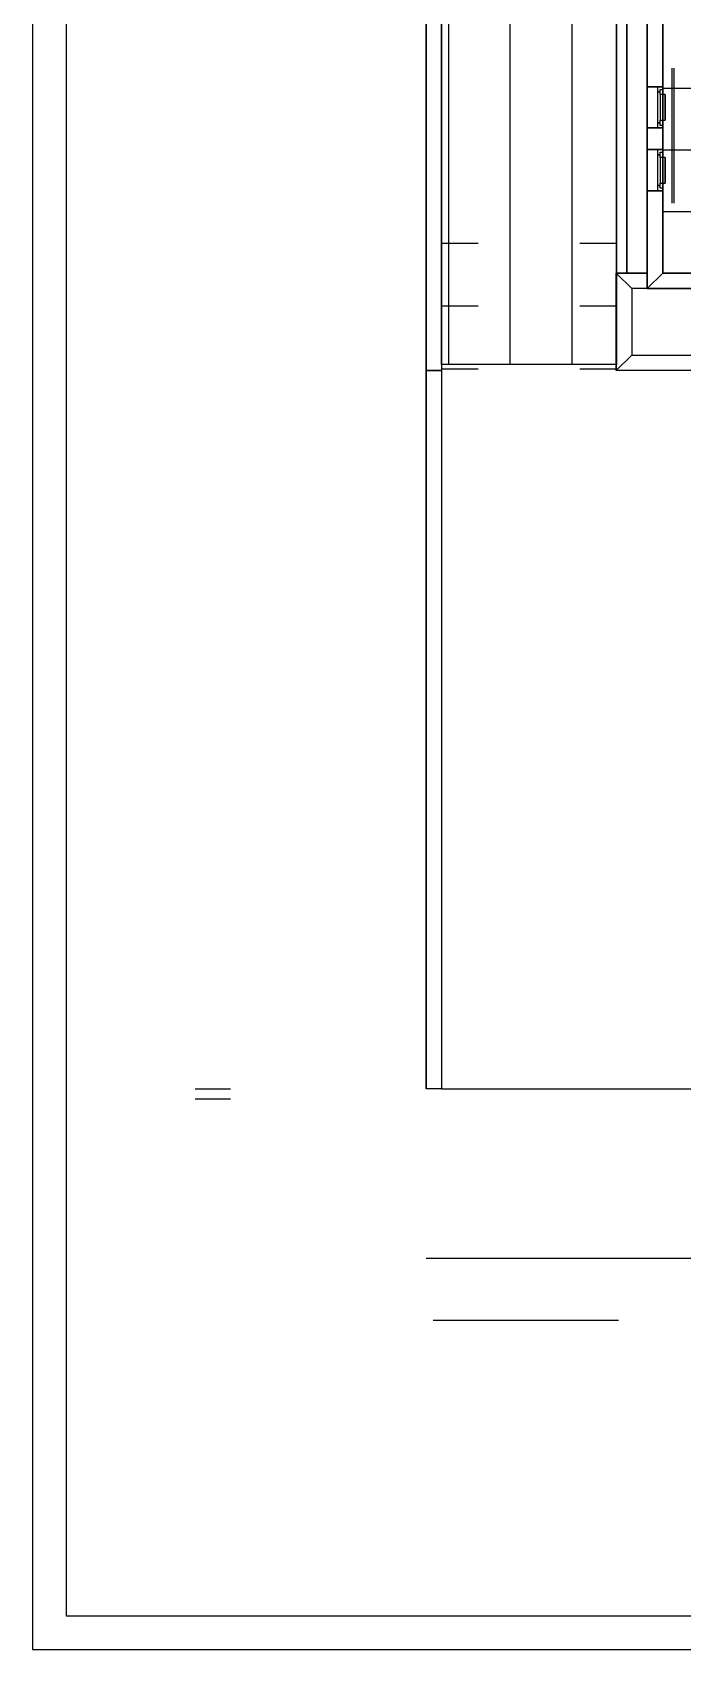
# Model space of a CAD drawing. Header units: metres. Extents: x 2 to 41.8, y 0.2 to 29.5.
# Drawn here: x 2.01 to 7.76, y 0.2 to 14.5 of the extents above; entities that cross this region are included whole.
import ezdxf

# ---------------------------------------------------------------- set-up
doc = ezdxf.new("R2010")
doc.units = ezdxf.units.M

msp = doc.modelspace()

# ---------------------------------------------------------------- linework, layer by layer
for p, q in [((2.008, 29.498), (2.008, 0.198)), ((2.308, 29.198), (2.308, 0.498)), ((5.49, 20.936), (5.49, 11.509)), ((5.626, 20.936), (5.626, 11.509)), ((7.172, 20.936), (7.172, 12.37)), ((7.263, 20.845), (7.263, 12.37)), ((7.263, 20.8), (7.263, 12.37)), ((5.626, 19.74), (5.626, 11.562)), ((5.686, 19.74), (5.686, 11.562)), ((6.231, 19.74), (6.231, 11.562)), ((6.777, 19.74), (6.777, 11.562)), ((7.172, 19.74), (7.172, 11.562)), ((7.444, 19.088), (7.444, 12.37)), ((7.444, 19.088), (7.444, 12.233)), ((7.444, 19.088), (7.444, 14.016)), ((5.626, 18.609), (5.626, 12.67)), ((7.171, 18.609), (7.171, 12.67)), ((7.581, 16.77), (7.581, 12.37)), ((7.581, 16.77), (7.581, 14.016)), ((7.662, 14.182), (7.662, 12.988)), ((7.68, 14.182), (7.68, 12.988)), ((7.444, 14.016), (7.444, 13.653)), ((7.581, 14.016), (7.581, 13.653)), ((7.535, 13.971), (7.535, 13.698)), ((7.558, 13.948), (7.558, 13.721)), ((7.581, 14.005), (10.935, 14.005)), ((7.581, 13.948), (7.581, 13.721)), ((7.603, 13.948), (7.603, 13.721)), ((7.603, 13.948), (7.603, 13.721)), ((7.444, 13.653), (7.444, 13.461)), ((7.581, 13.653), (7.581, 13.461)), ((7.444, 13.461), (7.444, 13.097)), ((7.581, 13.461), (7.581, 13.097)), ((7.581, 13.459), (10.935, 13.459)), ((7.535, 13.415), (7.535, 13.143)), ((7.558, 13.393), (7.558, 13.165)), ((7.581, 13.393), (7.581, 13.165)), ((7.603, 13.393), (7.603, 13.165)), ((7.603, 13.393), (7.603, 13.165)), ((7.444, 13.097), (7.444, 12.233)), ((7.581, 13.097), (7.581, 12.37)), ((7.581, 12.914), (10.935, 12.914)), ((5.626, 12.633), (5.95, 12.633)), ((6.848, 12.633), (7.171, 12.633)), ((7.171, 12.37), (7.171, 11.509)), ((7.263, 12.37), (7.444, 12.37)), ((7.581, 12.37), (10.935, 12.37)), ((7.581, 12.37), (8.081, 12.37)), ((7.308, 12.233), (7.308, 11.645)), ((7.444, 12.233), (10.941, 12.233)), ((7.444, 12.233), (7.944, 12.233)), ((5.626, 12.079), (5.95, 12.079)), ((6.848, 12.079), (7.171, 12.079)), ((7.308, 11.645), (7.944, 11.645)), ((5.49, 11.509), (5.49, 5.158)), ((5.626, 11.524), (5.95, 11.524)), ((5.626, 11.509), (5.626, 11.245)), ((5.626, 11.509), (5.626, 5.158)), ((6.848, 11.524), (7.171, 11.524)), ((5.626, 11.245), (5.626, 5.158)), ((3.448, 5.158), (3.76, 5.158)), ((5.626, 5.158), (22.82, 5.158)), ((3.448, 5.067), (3.76, 5.067)), ((5.49, 3.66), (8.769, 3.66)), ((5.552, 3.112), (6.654, 3.112)), ((6.654, 3.112), (7.19, 3.112)), ((2.308, 0.498), (41.508, 0.498)), ((2.008, 0.198), (41.808, 0.198))]:
    msp.add_line(p, q)
for points in [[(5.49, 20.936), (5.626, 20.936), (5.626, 11.509), (5.49, 11.509)], [(5.626, 19.74), (7.172, 19.74), (7.172, 11.562), (5.626, 11.562)], [(7.444, 14.016), (7.581, 14.016), (7.581, 13.653), (7.444, 13.653)], [(7.444, 13.653), (7.581, 13.653), (7.581, 13.461), (7.444, 13.461)], [(7.444, 13.461), (7.581, 13.461), (7.581, 13.097), (7.444, 13.097)], [(5.49, 11.509), (5.626, 11.509), (5.626, 5.158), (5.49, 5.158)]]:
    msp.add_lwpolyline(points, close=True)
for points in [[(7.172, 20.936), (7.263, 20.845), (7.263, 12.37), (7.172, 12.37), (7.172, 20.936)], [(7.263, 20.8), (9.526, 20.8), (9.526, 19.77), (9.526, 19.088), (7.444, 19.088), (7.444, 12.37), (7.263, 12.37), (7.263, 20.8)], [(7.444, 19.088), (7.581, 18.952), (7.581, 14.016), (7.444, 14.016), (7.444, 19.088)], [(7.581, 16.77), (10.935, 16.77), (10.935, 14.188), (10.935, 12.37), (7.581, 12.37), (7.581, 16.77)], [(7.581, 14.016), (7.535, 14.016), (7.535, 13.971), (7.558, 13.971), (7.558, 13.994), (7.581, 13.994), (7.581, 14.016)], [(7.603, 13.721), (7.603, 13.948), (7.558, 13.948), (7.558, 13.971), (7.535, 13.971), (7.535, 13.698), (7.558, 13.698), (7.558, 13.721), (7.603, 13.721)], [(7.535, 13.653), (7.581, 13.653), (7.581, 13.675), (7.558, 13.675), (7.558, 13.698), (7.535, 13.698), (7.535, 13.653)], [(7.581, 13.461), (7.535, 13.461), (7.535, 13.415), (7.558, 13.415), (7.558, 13.438), (7.581, 13.438), (7.581, 13.461)], [(7.603, 13.165), (7.603, 13.393), (7.558, 13.393), (7.558, 13.415), (7.535, 13.415), (7.535, 13.143), (7.558, 13.143), (7.558, 13.165), (7.603, 13.165)], [(7.444, 12.233), (7.444, 13.097), (7.581, 13.097), (7.581, 12.37), (7.444, 12.233)], [(7.535, 13.097), (7.581, 13.097), (7.581, 13.12), (7.558, 13.12), (7.558, 13.143), (7.535, 13.143), (7.535, 13.097)], [(7.171, 12.37), (7.308, 12.233), (7.308, 11.645), (7.171, 11.509), (7.171, 12.37)], [(7.444, 12.37), (7.444, 12.233), (7.308, 12.233), (7.171, 12.37), (7.444, 12.37)], [(7.581, 12.37), (8.081, 12.37), (8.081, 12.233), (7.444, 12.233), (7.581, 12.37)], [(7.944, 11.645), (8.081, 11.509), (7.171, 11.509), (7.308, 11.645), (7.944, 11.645)]]:
    msp.add_lwpolyline(points)

doc.saveas('drawing.dxf')
